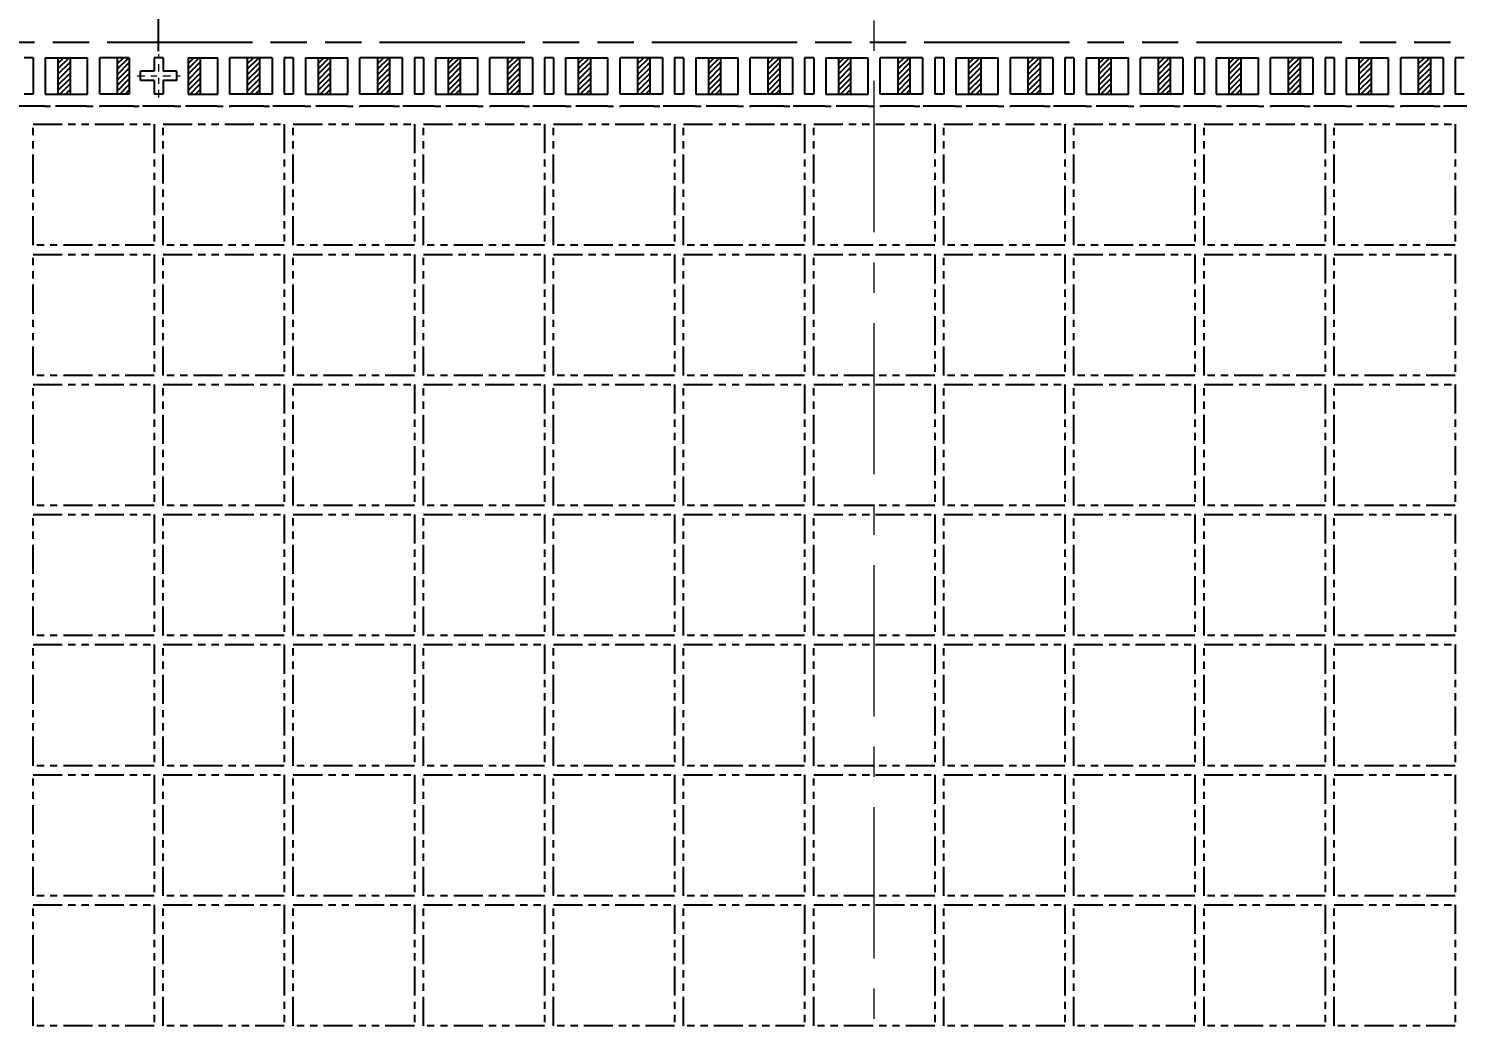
# Model space of a CAD drawing. Extents: x -338 to -53, y 67 to 196.
# Drawn here: x -216.09 to -192.48, y 163.1 to 179.66 of the extents above; entities that cross this region are included whole.
import ezdxf

# ---------------------------------------------------------------- set-up
doc = ezdxf.new("R2010")
doc.units = 0
for name, pattern in [('ACAD_ISO09W100', [45, 24, -3, 6, -3, 6, -3]), ('CENTER', [2, 1.25, -0.25, 0.25, -0.25]), ('HIDDEN', [0.375, 0.25, -0.125])]:
    doc.linetypes.add(name, pattern=pattern)
doc.layers.add('Center', color=1, linetype='CENTER', lineweight=0)
for name, color, linetype in [('dimension', 3, 'Continuous'), ('Etched Area', 4, 'Continuous'), ('Hidden', 4, 'HIDDEN'), ('Molding Line', 5, 'ACAD_ISO09W100'), ('PKG Line', 2, 'ACAD_ISO09W100')]:
    doc.layers.add(name, color=color, linetype=linetype)
doc.styles.add('SIMPLEX', font='SIMPLEX')
doc.dimstyles.new('1', dxfattribs={"dimtxt": 1, "dimasz": 1, "dimexe": 0.3, "dimexo": 0.3, "dimgap": 0.3, "dimtad": 0, "dimdec": 3, "dimzin": 1, "dimdsep": 46, "dimtxsty": 'SIMPLEX', "dimcen": 0, "dimclrd": 256, "dimclre": 256, "dimclrt": 7, "dimadec": 0, "dimazin": 1, "dimtm": 1.25, "dimtfac": 1, "dimtdec": 3, "dimtmove": 0, "dimatfit": 0, "dimfxl": 1, "dimtolj": 1, "dimtzin": 0, "dimlwd": -1, "dimlwe": -1, "dimarcsym": 1})
pattern_1 = [(45, (322.65187, 309.09846), (-0.0449012806, 0.0449012806), [])]
pattern_2 = [(45, (324.80187, 309.09846), (-0.0449012806, 0.0449012806), [])]
pattern_3 = [(45, (326.95187, 309.09846), (-0.0449012806, 0.0449012806), [])]
pattern_4 = [(45, (329.10187, 309.09846), (-0.0449012806, 0.0449012806), [])]
pattern_5 = [(45, (331.25187, 309.09846), (-0.0449012806, 0.0449012806), [])]
pattern_6 = [(45, (333.40187, 309.09846), (-0.0449012806, 0.0449012806), [])]
pattern_7 = [(45, (335.55187, 309.09846), (-0.0449012806, 0.0449012806), [])]
pattern_8 = [(45, (337.70187, 309.09846), (-0.0449012806, 0.0449012806), [])]
pattern_9 = [(45, (339.85187, 309.09846), (-0.0449012806, 0.0449012806), [])]
pattern_10 = [(45, (342.00187, 309.09846), (-0.0449012806, 0.0449012806), [])]
pattern_11 = [(45, (344.15187, 309.09846), (-0.0449012806, 0.0449012806), [])]

# ---------------------------------------------------------------- blocks, each defined once
blk = doc.blocks.new('*D14')
at = {"layer": 'Defpoints', "color": 0, "transparency": 16777216}
for p in [(2540.353, 1977.057), (2540.353, 1970.758), (2540.353, 1935.274)]:
    blk.add_point(p, dxfattribs=at)
at = {"layer": 'dimension', "transparency": 16777216}
blk.add_line((2540.353, 1971.058), (2540.353, 1977.057), dxfattribs=at)
at = {"layer": 'dimension', "color": 7, "transparency": 16777216, "insert": (2540.353, 1979.357), "char_height": 1, "attachment_point": 5, "rotation": 90, "style": 'SIMPLEX'}
blk.add_mtext('\\A1;0.000', dxfattribs=at)
blk = doc.blocks.new('*D18')
at = {"layer": 'Defpoints', "color": 0, "transparency": 16777216}
for p in [(2409.903, 1963.274), (2416.265, 1963.274), (2540.353, 1935.274)]:
    blk.add_point(p, dxfattribs=at)
at = {"layer": 'dimension', "transparency": 16777216}
blk.add_line((2415.965, 1963.274), (2409.903, 1963.274), dxfattribs=at)
at = {"layer": 'dimension', "color": 7, "transparency": 16777216, "insert": (2407.127, 1963.274), "char_height": 1, "attachment_point": 5, "style": 'SIMPLEX'}
blk.add_mtext('\\A1;28.000', dxfattribs=at)
blk = doc.blocks.new('*D19')
at = {"layer": 'Defpoints', "color": 0, "transparency": 16777216}
for p in [(2409.903, 1966.098), (2420.939, 1966.099), (2540.353, 1935.274)]:
    blk.add_point(p, dxfattribs=at)
at = {"layer": 'dimension', "transparency": 16777216}
for p, q in [((2411.903, 1966.098), (2409.903, 1966.098)), ((2413.903, 1966.099), (2411.903, 1966.098)), ((2420.639, 1966.099), (2413.903, 1966.099))]:
    blk.add_line(p, q, dxfattribs=at)
at = {"layer": 'dimension', "color": 7, "transparency": 16777216, "insert": (2407.127, 1966.098), "char_height": 1, "attachment_point": 5, "style": 'SIMPLEX'}
blk.add_mtext('\\A1;30.825', dxfattribs=at)
blk = doc.blocks.new('*D20')
at = {"layer": 'Defpoints', "color": 0, "transparency": 16777216}
for p in [(2409.903, 1967.274), (2416.715, 1967.274), (2540.353, 1935.274)]:
    blk.add_point(p, dxfattribs=at)
at = {"layer": 'dimension', "transparency": 16777216}
blk.add_line((2416.415, 1967.274), (2409.903, 1967.274), dxfattribs=at)
at = {"layer": 'dimension', "color": 7, "transparency": 16777216, "insert": (2407.127, 1967.274), "char_height": 1, "attachment_point": 5, "style": 'SIMPLEX'}
blk.add_mtext('\\A1;32.000', dxfattribs=at)
blk = doc.blocks.new('*D21')
at = {"layer": 'Defpoints', "color": 0, "transparency": 16777216}
for p in [(2409.903, 1969.965), (2416.132, 1969.119), (2540.353, 1935.274)]:
    blk.add_point(p, dxfattribs=at)
at = {"layer": 'dimension', "transparency": 16777216}
for p, q in [((2411.903, 1969.965), (2409.903, 1969.965)), ((2413.903, 1969.119), (2411.903, 1969.965)), ((2415.832, 1969.119), (2413.903, 1969.119))]:
    blk.add_line(p, q, dxfattribs=at)
at = {"layer": 'dimension', "color": 7, "transparency": 16777216, "insert": (2407.127, 1969.965), "char_height": 1, "attachment_point": 5, "style": 'SIMPLEX'}
blk.add_mtext('\\A1;33.845', dxfattribs=at)
blk = doc.blocks.new('*D22')
at = {"layer": 'Defpoints', "color": 0, "transparency": 16777216}
for p in [(2409.903, 1968.774), (2448.021, 1968.774), (2540.353, 1935.274)]:
    blk.add_point(p, dxfattribs=at)
at = {"layer": 'dimension', "transparency": 16777216}
blk.add_line((2447.721, 1968.774), (2409.903, 1968.774), dxfattribs=at)
at = {"layer": 'dimension', "color": 7, "transparency": 16777216, "insert": (2407.127, 1968.774), "char_height": 1, "attachment_point": 5, "style": 'SIMPLEX'}
blk.add_mtext('\\A1;33.500', dxfattribs=at)
blk = doc.blocks.new('*D23')
at = {"layer": 'Defpoints', "color": 0, "transparency": 16777216}
for p in [(2409.903, 1971.247), (2418.36, 1970.274), (2540.353, 1935.274)]:
    blk.add_point(p, dxfattribs=at)
at = {"layer": 'dimension', "transparency": 16777216}
for p, q in [((2411.903, 1971.247), (2409.903, 1971.247)), ((2413.903, 1970.274), (2411.903, 1971.247)), ((2418.06, 1970.274), (2413.903, 1970.274))]:
    blk.add_line(p, q, dxfattribs=at)
at = {"layer": 'dimension', "color": 7, "transparency": 16777216, "insert": (2407.127, 1971.247), "char_height": 1, "attachment_point": 5, "style": 'SIMPLEX'}
blk.add_mtext('\\A1;35.000', dxfattribs=at)
blk = doc.blocks.new('*D32')
at = {"layer": 'Defpoints', "color": 0, "transparency": 16777216}
for p in [(2665.965, 1963.274), (2673.632, 1963.274), (2540.353, 1935.274)]:
    blk.add_point(p, dxfattribs=at)
at = {"layer": 'dimension', "transparency": 16777216}
blk.add_line((2666.265, 1963.274), (2673.632, 1963.274), dxfattribs=at)
at = {"layer": 'dimension', "color": 7, "transparency": 16777216, "insert": (2676.408, 1963.274), "char_height": 1, "attachment_point": 5, "style": 'SIMPLEX'}
blk.add_mtext('\\A1;28.000', dxfattribs=at)
blk = doc.blocks.new('*D33')
at = {"layer": 'Defpoints', "color": 0, "transparency": 16777216}
for p in [(2659.788, 1966.099), (2673.632, 1966.099), (2540.353, 1935.274)]:
    blk.add_point(p, dxfattribs=at)
at = {"layer": 'dimension', "transparency": 16777216}
blk.add_line((2660.088, 1966.099), (2673.632, 1966.099), dxfattribs=at)
at = {"layer": 'dimension', "color": 7, "transparency": 16777216, "insert": (2676.408, 1966.099), "char_height": 1, "attachment_point": 5, "style": 'SIMPLEX'}
blk.add_mtext('\\A1;30.825', dxfattribs=at)
blk = doc.blocks.new('*D36')
at = {"layer": 'Defpoints', "color": 0, "transparency": 16777216}
for p in [(2509.853, 1977.057), (2509.853, 1969.638), (2540.353, 1935.274)]:
    blk.add_point(p, dxfattribs=at)
at = {"layer": 'dimension', "transparency": 16777216}
blk.add_line((2509.853, 1969.938), (2509.853, 1977.057), dxfattribs=at)
at = {"layer": 'dimension', "color": 7, "transparency": 16777216, "insert": (2509.853, 1979.833), "char_height": 1, "attachment_point": 5, "rotation": 90, "style": 'SIMPLEX'}
blk.add_mtext('\\A1;30.500', dxfattribs=at)
blk = doc.blocks.new('*D37')
at = {"layer": 'Defpoints', "color": 0, "transparency": 16777216}
for p in [(2448.853, 1977.057), (2448.853, 1969.59), (2540.353, 1935.274)]:
    blk.add_point(p, dxfattribs=at)
at = {"layer": 'dimension', "transparency": 16777216}
blk.add_line((2448.853, 1969.89), (2448.853, 1977.057), dxfattribs=at)
at = {"layer": 'dimension', "color": 7, "transparency": 16777216, "insert": (2448.853, 1979.738), "char_height": 1, "attachment_point": 5, "rotation": 90, "style": 'SIMPLEX'}
blk.add_mtext('\\A1;91.500', dxfattribs=at)
blk = doc.blocks.new('*D38')
at = {"layer": 'Defpoints', "color": 0, "transparency": 16777216}
for p in [(2421.035, 1977.057), (2421.028, 1966.201), (2540.353, 1935.274)]:
    blk.add_point(p, dxfattribs=at)
at = {"layer": 'dimension', "transparency": 16777216}
for p, q in [((2421.035, 1975.057), (2421.035, 1977.057)), ((2421.028, 1973.057), (2421.035, 1975.057)), ((2421.028, 1966.501), (2421.028, 1973.057))]:
    blk.add_line(p, q, dxfattribs=at)
at = {"layer": 'dimension', "color": 7, "transparency": 16777216, "insert": (2421.035, 1980.119), "char_height": 1, "attachment_point": 5, "rotation": 90, "style": 'SIMPLEX'}
blk.add_mtext('\\A1;119.325', dxfattribs=at)
blk = doc.blocks.new('*D39')
at = {"layer": 'Defpoints', "color": 0, "transparency": 16777216}
for p in [(2417.692, 1977.057), (2416.603, 1967.122), (2540.353, 1935.274)]:
    blk.add_point(p, dxfattribs=at)
at = {"layer": 'dimension', "transparency": 16777216}
for p, q in [((2417.692, 1975.057), (2417.692, 1977.057)), ((2416.603, 1973.057), (2417.692, 1975.057)), ((2416.603, 1967.422), (2416.603, 1973.057))]:
    blk.add_line(p, q, dxfattribs=at)
at = {"layer": 'dimension', "color": 7, "transparency": 16777216, "insert": (2417.692, 1980.214), "char_height": 1, "attachment_point": 5, "rotation": 90, "style": 'SIMPLEX'}
blk.add_mtext('\\A1;123.750', dxfattribs=at)
blk = doc.blocks.new('*D40')
at = {"layer": 'Defpoints', "color": 0, "transparency": 16777216}
for p in [(2416.103, 1977.057), (2416.103, 1968.978), (2540.353, 1935.274)]:
    blk.add_point(p, dxfattribs=at)
at = {"layer": 'dimension', "transparency": 16777216}
blk.add_line((2416.103, 1969.278), (2416.103, 1977.057), dxfattribs=at)
at = {"layer": 'dimension', "color": 7, "transparency": 16777216, "insert": (2416.103, 1980.214), "char_height": 1, "attachment_point": 5, "rotation": 90, "style": 'SIMPLEX'}
blk.add_mtext('\\A1;124.250', dxfattribs=at)
blk = doc.blocks.new('*D41')
at = {"layer": 'Defpoints', "color": 0, "transparency": 16777216}
for p in [(2570.853, 1977.057), (2570.853, 1969.644), (2540.353, 1935.274)]:
    blk.add_point(p, dxfattribs=at)
at = {"layer": 'dimension', "transparency": 16777216}
blk.add_line((2570.853, 1969.944), (2570.853, 1977.057), dxfattribs=at)
at = {"layer": 'dimension', "color": 7, "transparency": 16777216, "insert": (2570.853, 1979.833), "char_height": 1, "attachment_point": 5, "rotation": 90, "style": 'SIMPLEX'}
blk.add_mtext('\\A1;30.500', dxfattribs=at)
blk = doc.blocks.new('*D42')
at = {"layer": 'Defpoints', "color": 0, "transparency": 16777216}
for p in [(2631.853, 1977.057), (2631.853, 1969.664), (2540.353, 1935.274)]:
    blk.add_point(p, dxfattribs=at)
at = {"layer": 'dimension', "transparency": 16777216}
blk.add_line((2631.853, 1969.964), (2631.853, 1977.057), dxfattribs=at)
at = {"layer": 'dimension', "color": 7, "transparency": 16777216, "insert": (2631.853, 1979.738), "char_height": 1, "attachment_point": 5, "rotation": 90, "style": 'SIMPLEX'}
blk.add_mtext('\\A1;91.500', dxfattribs=at)
blk = doc.blocks.new('*D43')
at = {"layer": 'Defpoints', "color": 0, "transparency": 16777216}
for p in [(2659.66, 1977.057), (2659.678, 1966.224), (2540.353, 1935.274)]:
    blk.add_point(p, dxfattribs=at)
at = {"layer": 'dimension', "transparency": 16777216}
for p, q in [((2659.66, 1975.057), (2659.66, 1977.057)), ((2659.678, 1973.057), (2659.66, 1975.057)), ((2659.678, 1966.524), (2659.678, 1973.057))]:
    blk.add_line(p, q, dxfattribs=at)
at = {"layer": 'dimension', "color": 7, "transparency": 16777216, "insert": (2659.66, 1980.119), "char_height": 1, "attachment_point": 5, "rotation": 90, "style": 'SIMPLEX'}
blk.add_mtext('\\A1;119.325', dxfattribs=at)
blk = doc.blocks.new('*D62')
at = {"layer": 'Defpoints', "color": 0, "transparency": 16777216}
for p in [(2636.006, 1977.057), (2636.028, 1966.211), (2540.353, 1935.274)]:
    blk.add_point(p, dxfattribs=at)
at = {"layer": 'dimension', "transparency": 16777216}
for p, q in [((2636.006, 1975.057), (2636.006, 1977.057)), ((2636.028, 1973.057), (2636.006, 1975.057)), ((2636.028, 1966.511), (2636.028, 1973.057))]:
    blk.add_line(p, q, dxfattribs=at)
at = {"layer": 'dimension', "color": 7, "transparency": 16777216, "insert": (2636.006, 1979.833), "char_height": 1, "attachment_point": 5, "rotation": 90, "style": 'SIMPLEX'}
blk.add_mtext('\\A1;95.675', dxfattribs=at)
blk = doc.blocks.new('*D63')
at = {"layer": 'Defpoints', "color": 0, "transparency": 16777216}
for p in [(2582.278, 1977.057), (2582.278, 1966.192), (2540.353, 1935.274)]:
    blk.add_point(p, dxfattribs=at)
at = {"layer": 'dimension', "transparency": 16777216}
for p, q in [((2582.278, 1975.057), (2582.278, 1977.057)), ((2582.278, 1973.057), (2582.278, 1975.057)), ((2582.278, 1966.492), (2582.278, 1973.057))]:
    blk.add_line(p, q, dxfattribs=at)
at = {"layer": 'dimension', "color": 7, "transparency": 16777216, "insert": (2582.278, 1979.738), "char_height": 1, "attachment_point": 5, "rotation": 90, "style": 'SIMPLEX'}
blk.add_mtext('\\A1;41.925', dxfattribs=at)
blk = doc.blocks.new('*D64')
at = {"layer": 'Defpoints', "color": 0, "transparency": 16777216}
for p in [(2528.523, 1977.057), (2528.528, 1966.208), (2540.353, 1935.274)]:
    blk.add_point(p, dxfattribs=at)
at = {"layer": 'dimension', "transparency": 16777216}
for p, q in [((2528.523, 1975.057), (2528.523, 1977.057)), ((2528.528, 1973.057), (2528.523, 1975.057)), ((2528.528, 1966.508), (2528.528, 1973.057))]:
    blk.add_line(p, q, dxfattribs=at)
at = {"layer": 'dimension', "color": 7, "transparency": 16777216, "insert": (2528.523, 1979.643), "char_height": 1, "attachment_point": 5, "rotation": 90, "style": 'SIMPLEX'}
blk.add_mtext('\\A1;11.825', dxfattribs=at)
blk = doc.blocks.new('*D65')
at = {"layer": 'Defpoints', "color": 0, "transparency": 16777216}
for p in [(2474.804, 1977.057), (2474.778, 1966.213), (2540.353, 1935.274)]:
    blk.add_point(p, dxfattribs=at)
at = {"layer": 'dimension', "transparency": 16777216}
for p, q in [((2474.804, 1975.057), (2474.804, 1977.057)), ((2474.778, 1973.057), (2474.804, 1975.057)), ((2474.778, 1966.513), (2474.778, 1973.057))]:
    blk.add_line(p, q, dxfattribs=at)
at = {"layer": 'dimension', "color": 7, "transparency": 16777216, "insert": (2474.804, 1979.833), "char_height": 1, "attachment_point": 5, "rotation": 90, "style": 'SIMPLEX'}
blk.add_mtext('\\A1;65.575', dxfattribs=at)

msp = doc.modelspace()

# ---------------------------------------------------------------- hatches: boundary and pattern name
at = {"layer": 'Etched Area'}
h = msp.add_hatch(dxfattribs=at)
h.set_pattern_fill('ANSI31', color=256, scale=0.02)
h.set_pattern_definition(pattern_1)
h.paths.add_polyline_path([(-215.4055, 178.5777), (-215.6055, 178.5777), (-215.6055, 179.1777), (-215.4055, 179.1777)])
h = msp.add_hatch(dxfattribs=at)
h.set_pattern_fill('ANSI31', color=256, scale=0.02)
h.set_pattern_definition(pattern_1)
h.paths.add_polyline_path([(-214.4255, 178.5777), (-214.6255, 178.5777), (-214.6255, 179.1777), (-214.4255, 179.1777)])
h = msp.add_hatch(dxfattribs=at)
h.set_pattern_fill('ANSI31', color=256, scale=0.02)
h.set_pattern_definition(pattern_2)
h.paths.add_polyline_path([(-213.2555, 178.5777), (-213.4555, 178.5777), (-213.4555, 179.1777), (-213.2555, 179.1777)])
h = msp.add_hatch(dxfattribs=at)
h.set_pattern_fill('ANSI31', color=256, scale=0.02)
h.set_pattern_definition(pattern_2)
h.paths.add_polyline_path([(-212.2755, 178.5777), (-212.4755, 178.5777), (-212.4755, 179.1777), (-212.2755, 179.1777)])
h = msp.add_hatch(dxfattribs=at)
h.set_pattern_fill('ANSI31', color=256, scale=0.02)
h.set_pattern_definition(pattern_3)
h.paths.add_polyline_path([(-211.1055, 178.5777), (-211.3055, 178.5777), (-211.3055, 179.1777), (-211.1055, 179.1777)])
h = msp.add_hatch(dxfattribs=at)
h.set_pattern_fill('ANSI31', color=256, scale=0.02)
h.set_pattern_definition(pattern_3)
h.paths.add_polyline_path([(-210.1255, 178.5777), (-210.3255, 178.5777), (-210.3255, 179.1777), (-210.1255, 179.1777)])
h = msp.add_hatch(dxfattribs=at)
h.set_pattern_fill('ANSI31', color=256, scale=0.02)
h.set_pattern_definition(pattern_4)
h.paths.add_polyline_path([(-208.9555, 178.5777), (-209.1555, 178.5777), (-209.1555, 179.1777), (-208.9555, 179.1777)])
h = msp.add_hatch(dxfattribs=at)
h.set_pattern_fill('ANSI31', color=256, scale=0.02)
h.set_pattern_definition(pattern_4)
h.paths.add_polyline_path([(-207.9755, 178.5777), (-208.1755, 178.5777), (-208.1755, 179.1777), (-207.9755, 179.1777)])
h = msp.add_hatch(dxfattribs=at)
h.set_pattern_fill('ANSI31', color=256, scale=0.02)
h.set_pattern_definition(pattern_5)
h.paths.add_polyline_path([(-206.8055, 178.5777), (-207.0055, 178.5777), (-207.0055, 179.1777), (-206.8055, 179.1777)])
h = msp.add_hatch(dxfattribs=at)
h.set_pattern_fill('ANSI31', color=256, scale=0.02)
h.set_pattern_definition(pattern_5)
h.paths.add_polyline_path([(-205.8255, 178.5777), (-206.0255, 178.5777), (-206.0255, 179.1777), (-205.8255, 179.1777)])
h = msp.add_hatch(dxfattribs=at)
h.set_pattern_fill('ANSI31', color=256, scale=0.02)
h.set_pattern_definition(pattern_6)
h.paths.add_polyline_path([(-204.6555, 178.5777), (-204.8555, 178.5777), (-204.8555, 179.1777), (-204.6555, 179.1777)])
h = msp.add_hatch(dxfattribs=at)
h.set_pattern_fill('ANSI31', color=256, scale=0.02)
h.set_pattern_definition(pattern_6)
h.paths.add_polyline_path([(-203.6755, 178.5777), (-203.8755, 178.5777), (-203.8755, 179.1777), (-203.6755, 179.1777)])
h = msp.add_hatch(dxfattribs=at)
h.set_pattern_fill('ANSI31', color=256, scale=0.02)
h.set_pattern_definition(pattern_7)
h.paths.add_polyline_path([(-202.5055, 178.5777), (-202.7055, 178.5777), (-202.7055, 179.1777), (-202.5055, 179.1777)])
h = msp.add_hatch(dxfattribs=at)
h.set_pattern_fill('ANSI31', color=256, scale=0.02)
h.set_pattern_definition(pattern_7)
h.paths.add_polyline_path([(-201.5255, 178.5777), (-201.7255, 178.5777), (-201.7255, 179.1777), (-201.5255, 179.1777)])
h = msp.add_hatch(dxfattribs=at)
h.set_pattern_fill('ANSI31', color=256, scale=0.02)
h.set_pattern_definition(pattern_8)
h.paths.add_polyline_path([(-200.3555, 178.5777), (-200.5555, 178.5777), (-200.5555, 179.1777), (-200.3555, 179.1777)])
h = msp.add_hatch(dxfattribs=at)
h.set_pattern_fill('ANSI31', color=256, scale=0.02)
h.set_pattern_definition(pattern_8)
h.paths.add_polyline_path([(-199.3755, 178.5777), (-199.5755, 178.5777), (-199.5755, 179.1777), (-199.3755, 179.1777)])
h = msp.add_hatch(dxfattribs=at)
h.set_pattern_fill('ANSI31', color=256, scale=0.02)
h.set_pattern_definition(pattern_9)
h.paths.add_polyline_path([(-198.2055, 178.5777), (-198.4055, 178.5777), (-198.4055, 179.1777), (-198.2055, 179.1777)])
h = msp.add_hatch(dxfattribs=at)
h.set_pattern_fill('ANSI31', color=256, scale=0.02)
h.set_pattern_definition(pattern_9)
h.paths.add_polyline_path([(-197.2255, 178.5777), (-197.4255, 178.5777), (-197.4255, 179.1777), (-197.2255, 179.1777)])
h = msp.add_hatch(dxfattribs=at)
h.set_pattern_fill('ANSI31', color=256, scale=0.02)
h.set_pattern_definition(pattern_10)
h.paths.add_polyline_path([(-196.0555, 178.5777), (-196.2555, 178.5777), (-196.2555, 179.1777), (-196.0555, 179.1777)])
h = msp.add_hatch(dxfattribs=at)
h.set_pattern_fill('ANSI31', color=256, scale=0.02)
h.set_pattern_definition(pattern_10)
h.paths.add_polyline_path([(-195.0755, 178.5777), (-195.2755, 178.5777), (-195.2755, 179.1777), (-195.0755, 179.1777)])
h = msp.add_hatch(dxfattribs=at)
h.set_pattern_fill('ANSI31', color=256, scale=0.02)
h.set_pattern_definition(pattern_11)
h.paths.add_polyline_path([(-193.9055, 178.5777), (-194.1055, 178.5777), (-194.1055, 179.1777), (-193.9055, 179.1777)])
h = msp.add_hatch(dxfattribs=at)
h.set_pattern_fill('ANSI31', color=256, scale=0.02)
h.set_pattern_definition(pattern_11)
h.paths.add_polyline_path([(-192.9255, 178.5777), (-193.1255, 178.5777), (-193.1255, 179.1777), (-192.9255, 179.1777)])

# ---------------------------------------------------------------- linework, layer by layer
for p, q in [((-216.0155, 179.1777), (-216.1655, 179.1777)), ((-216.0155, 179.1777), (-216.0155, 178.5777)), ((-215.8155, 179.1777), (-215.8155, 178.5777)), ((-215.8155, 179.1777), (-215.1155, 179.1777)), ((-215.6055, 179.1777), (-215.6055, 178.5777)), ((-215.4055, 179.1777), (-215.4055, 178.5777)), ((-215.1155, 178.5777), (-215.1155, 179.1777)), ((-214.4255, 179.1777), (-214.9155, 179.1777)), ((-214.9155, 178.5777), (-214.9155, 179.1777)), ((-214.6255, 179.1777), (-214.6255, 178.5777)), ((-214.4255, 179.1777), (-214.4255, 178.5777)), ((-213.8655, 179.1777), (-214.0155, 179.1777)), ((-214.0155, 179.1777), (-214.0155, 178.9527)), ((-213.8655, 179.1777), (-213.8655, 178.9527)), ((-213.4555, 179.1777), (-213.4555, 178.5777)), ((-213.4555, 179.1777), (-212.9655, 179.1777)), ((-213.2555, 179.1777), (-213.2555, 178.5777)), ((-212.9655, 178.5777), (-212.9655, 179.1777)), ((-212.0655, 179.1777), (-212.7655, 179.1777)), ((-212.7655, 178.5777), (-212.7655, 179.1777)), ((-212.4755, 179.1777), (-212.4755, 178.5777)), ((-212.2755, 179.1777), (-212.2755, 178.5777)), ((-212.0655, 179.1777), (-212.0655, 178.5777)), ((-211.7155, 179.1777), (-211.8655, 179.1777)), ((-211.8655, 179.1777), (-211.8655, 178.5777)), ((-211.7155, 179.1777), (-211.7155, 178.5777)), ((-211.5155, 179.1777), (-211.5155, 178.5777)), ((-211.5155, 179.1777), (-210.8155, 179.1777)), ((-211.3055, 179.1777), (-211.3055, 178.5777)), ((-211.1055, 179.1777), (-211.1055, 178.5777)), ((-210.8155, 178.5777), (-210.8155, 179.1777)), ((-209.9155, 179.1777), (-210.6155, 179.1777)), ((-210.6155, 178.5777), (-210.6155, 179.1777)), ((-210.3255, 179.1777), (-210.3255, 178.5777)), ((-210.1255, 179.1777), (-210.1255, 178.5777)), ((-209.9155, 179.1777), (-209.9155, 178.5777)), ((-209.5655, 179.1777), (-209.7155, 179.1777)), ((-209.7155, 179.1777), (-209.7155, 178.5777)), ((-209.5655, 179.1777), (-209.5655, 178.5777)), ((-209.3655, 179.1777), (-209.3655, 178.5777)), ((-209.3655, 179.1777), (-208.6655, 179.1777)), ((-209.1555, 179.1777), (-209.1555, 178.5777)), ((-208.9555, 179.1777), (-208.9555, 178.5777)), ((-208.6655, 178.5777), (-208.6655, 179.1777)), ((-207.7655, 179.1777), (-208.4655, 179.1777)), ((-208.4655, 178.5777), (-208.4655, 179.1777)), ((-208.1755, 179.1777), (-208.1755, 178.5777)), ((-207.9755, 179.1777), (-207.9755, 178.5777)), ((-207.7655, 179.1777), (-207.7655, 178.5777)), ((-207.4155, 179.1777), (-207.5655, 179.1777)), ((-207.5655, 179.1777), (-207.5655, 178.5777)), ((-207.4155, 179.1777), (-207.4155, 178.5777)), ((-207.2155, 179.1777), (-207.2155, 178.5777)), ((-207.2155, 179.1777), (-206.5155, 179.1777)), ((-207.0055, 179.1777), (-207.0055, 178.5777)), ((-206.8055, 179.1777), (-206.8055, 178.5777)), ((-206.5155, 178.5777), (-206.5155, 179.1777)), ((-205.6155, 179.1777), (-206.3155, 179.1777)), ((-206.3155, 178.5777), (-206.3155, 179.1777)), ((-206.0255, 179.1777), (-206.0255, 178.5777)), ((-205.8255, 179.1777), (-205.8255, 178.5777)), ((-205.6155, 179.1777), (-205.6155, 178.5777)), ((-205.2655, 179.1777), (-205.4155, 179.1777)), ((-205.4155, 179.1777), (-205.4155, 178.5777)), ((-205.2655, 179.1777), (-205.2655, 178.5777)), ((-205.0655, 179.1777), (-205.0655, 178.5777)), ((-205.0655, 179.1777), (-204.3655, 179.1777)), ((-204.8555, 179.1777), (-204.8555, 178.5777)), ((-204.6555, 179.1777), (-204.6555, 178.5777)), ((-204.3655, 178.5777), (-204.3655, 179.1777)), ((-203.4655, 179.1777), (-204.1655, 179.1777)), ((-204.1655, 178.5777), (-204.1655, 179.1777)), ((-203.8755, 179.1777), (-203.8755, 178.5777)), ((-203.6755, 179.1777), (-203.6755, 178.5777)), ((-203.4655, 179.1777), (-203.4655, 178.5777)), ((-203.1155, 179.1777), (-203.2655, 179.1777)), ((-203.2655, 179.1777), (-203.2655, 178.5777)), ((-203.1155, 179.1777), (-203.1155, 178.5777)), ((-202.9155, 179.1777), (-202.9155, 178.5777)), ((-202.9155, 179.1777), (-202.2155, 179.1777)), ((-202.7055, 179.1777), (-202.7055, 178.5777)), ((-202.5055, 179.1777), (-202.5055, 178.5777)), ((-202.2155, 178.5777), (-202.2155, 179.1777)), ((-201.3155, 179.1777), (-202.0155, 179.1777)), ((-202.0155, 178.5777), (-202.0155, 179.1777)), ((-201.7255, 179.1777), (-201.7255, 178.5777)), ((-201.5255, 179.1777), (-201.5255, 178.5777)), ((-201.3155, 179.1777), (-201.3155, 178.5777)), ((-200.9655, 179.1777), (-201.1155, 179.1777)), ((-201.1155, 179.1777), (-201.1155, 178.5777)), ((-200.9655, 179.1777), (-200.9655, 178.5777)), ((-200.7655, 179.1777), (-200.7655, 178.5777)), ((-200.7655, 179.1777), (-200.0655, 179.1777)), ((-200.5555, 179.1777), (-200.5555, 178.5777)), ((-200.3555, 179.1777), (-200.3555, 178.5777)), ((-200.0655, 178.5777), (-200.0655, 179.1777)), ((-199.1655, 179.1777), (-199.8655, 179.1777)), ((-199.8655, 178.5777), (-199.8655, 179.1777)), ((-199.5755, 179.1777), (-199.5755, 178.5777)), ((-199.3755, 179.1777), (-199.3755, 178.5777)), ((-199.1655, 179.1777), (-199.1655, 178.5777)), ((-198.8155, 179.1777), (-198.9655, 179.1777)), ((-198.9655, 179.1777), (-198.9655, 178.5777)), ((-198.8155, 179.1777), (-198.8155, 178.5777)), ((-198.6155, 179.1777), (-198.6155, 178.5777)), ((-198.6155, 179.1777), (-197.9155, 179.1777)), ((-198.4055, 179.1777), (-198.4055, 178.5777)), ((-198.2055, 179.1777), (-198.2055, 178.5777)), ((-197.9155, 178.5777), (-197.9155, 179.1777)), ((-197.0155, 179.1777), (-197.7155, 179.1777)), ((-197.7155, 178.5777), (-197.7155, 179.1777)), ((-197.4255, 179.1777), (-197.4255, 178.5777)), ((-197.2255, 179.1777), (-197.2255, 178.5777)), ((-197.0155, 179.1777), (-197.0155, 178.5777)), ((-196.6655, 179.1777), (-196.8155, 179.1777)), ((-196.8155, 179.1777), (-196.8155, 178.5777)), ((-196.6655, 179.1777), (-196.6655, 178.5777)), ((-196.4655, 179.1777), (-196.4655, 178.5777)), ((-196.4655, 179.1777), (-195.7655, 179.1777)), ((-196.2555, 179.1777), (-196.2555, 178.5777)), ((-196.0555, 179.1777), (-196.0555, 178.5777)), ((-195.7655, 178.5777), (-195.7655, 179.1777)), ((-194.8655, 179.1777), (-195.5655, 179.1777)), ((-195.5655, 178.5777), (-195.5655, 179.1777)), ((-195.2755, 179.1777), (-195.2755, 178.5777)), ((-195.0755, 179.1777), (-195.0755, 178.5777)), ((-194.8655, 179.1777), (-194.8655, 178.5777)), ((-194.5155, 179.1777), (-194.6655, 179.1777)), ((-194.6655, 179.1777), (-194.6655, 178.5777)), ((-194.5155, 179.1777), (-194.5155, 178.5777)), ((-194.3155, 179.1777), (-194.3155, 178.5777)), ((-194.3155, 179.1777), (-193.6155, 179.1777)), ((-194.1055, 179.1777), (-194.1055, 178.5777)), ((-193.9055, 179.1777), (-193.9055, 178.5777)), ((-193.6155, 178.5777), (-193.6155, 179.1777)), ((-192.7155, 179.1777), (-193.4155, 179.1777)), ((-193.4155, 178.5777), (-193.4155, 179.1777)), ((-193.1255, 179.1777), (-193.1255, 178.5777)), ((-192.9255, 179.1777), (-192.9255, 178.5777)), ((-192.7155, 179.1777), (-192.7155, 178.5777)), ((-192.3655, 179.1777), (-192.5155, 179.1777)), ((-192.5155, 179.1777), (-192.5155, 178.5777)), ((-214.2405, 178.8027), (-214.2405, 178.9527)), ((-214.0155, 178.9527), (-214.2405, 178.9527)), ((-214.0155, 178.8027), (-214.2405, 178.8027)), ((-214.0155, 178.8027), (-214.0155, 178.5777)), ((-213.6405, 178.9527), (-213.8655, 178.9527)), ((-213.8655, 178.8027), (-213.8655, 178.5777)), ((-213.6405, 178.8027), (-213.8655, 178.8027)), ((-213.6405, 178.8027), (-213.6405, 178.9527)), ((-216.0155, 178.5777), (-216.1655, 178.5777)), ((-215.8155, 178.5777), (-215.1155, 178.5777)), ((-214.4255, 178.5777), (-214.9155, 178.5777)), ((-213.8655, 178.5777), (-214.0155, 178.5777)), ((-213.4555, 178.5777), (-212.9655, 178.5777)), ((-212.0655, 178.5777), (-212.7655, 178.5777)), ((-211.7155, 178.5777), (-211.8655, 178.5777)), ((-211.5155, 178.5777), (-210.8155, 178.5777)), ((-209.9155, 178.5777), (-210.6155, 178.5777)), ((-209.5655, 178.5777), (-209.7155, 178.5777)), ((-209.3655, 178.5777), (-208.6655, 178.5777)), ((-207.7655, 178.5777), (-208.4655, 178.5777)), ((-207.4155, 178.5777), (-207.5655, 178.5777)), ((-207.2155, 178.5777), (-206.5155, 178.5777)), ((-205.6155, 178.5777), (-206.3155, 178.5777)), ((-205.2655, 178.5777), (-205.4155, 178.5777)), ((-205.0655, 178.5777), (-204.3655, 178.5777)), ((-203.4655, 178.5777), (-204.1655, 178.5777)), ((-203.1155, 178.5777), (-203.2655, 178.5777)), ((-202.9155, 178.5777), (-202.2155, 178.5777)), ((-201.3155, 178.5777), (-202.0155, 178.5777)), ((-200.9655, 178.5777), (-201.1155, 178.5777)), ((-200.7655, 178.5777), (-200.0655, 178.5777)), ((-199.1655, 178.5777), (-199.8655, 178.5777)), ((-198.8155, 178.5777), (-198.9655, 178.5777)), ((-198.6155, 178.5777), (-197.9155, 178.5777)), ((-197.0155, 178.5777), (-197.7155, 178.5777)), ((-196.6655, 178.5777), (-196.8155, 178.5777)), ((-196.4655, 178.5777), (-195.7655, 178.5777)), ((-194.8655, 178.5777), (-195.5655, 178.5777)), ((-194.5155, 178.5777), (-194.6655, 178.5777)), ((-194.3155, 178.5777), (-193.6155, 178.5777)), ((-192.7155, 178.5777), (-193.4155, 178.5777)), ((-192.3655, 178.5777), (-192.5155, 178.5777)), ((-215.8255, 178.3777), (-216.3555, 178.3777)), ((-215.1255, 178.3777), (-215.6455, 178.3777)), ((-214.3605, 178.3777), (-214.9055, 178.3777)), ((-213.6755, 178.3777), (-214.2055, 178.3777)), ((-212.9755, 178.3777), (-213.4955, 178.3777)), ((-212.2105, 178.3777), (-212.7555, 178.3777)), ((-211.5255, 178.3777), (-212.0555, 178.3777)), ((-210.8255, 178.3777), (-211.3455, 178.3777)), ((-210.0605, 178.3777), (-210.6055, 178.3777)), ((-209.3755, 178.3777), (-209.9055, 178.3777)), ((-208.6755, 178.3777), (-209.1955, 178.3777)), ((-207.9105, 178.3777), (-208.4555, 178.3777)), ((-207.2255, 178.3777), (-207.7555, 178.3777)), ((-206.5255, 178.3777), (-207.0455, 178.3777)), ((-205.7605, 178.3777), (-206.3055, 178.3777)), ((-205.0755, 178.3777), (-205.6055, 178.3777)), ((-204.3755, 178.3777), (-204.8955, 178.3777)), ((-203.6105, 178.3777), (-204.1555, 178.3777)), ((-202.9255, 178.3777), (-203.4555, 178.3777)), ((-202.2255, 178.3777), (-202.7455, 178.3777)), ((-201.4605, 178.3777), (-202.0055, 178.3777)), ((-200.7755, 178.3777), (-201.3055, 178.3777)), ((-200.0755, 178.3777), (-200.5955, 178.3777)), ((-199.3105, 178.3777), (-199.8555, 178.3777)), ((-198.6255, 178.3777), (-199.1555, 178.3777)), ((-197.9255, 178.3777), (-198.4455, 178.3777)), ((-197.1605, 178.3777), (-197.7055, 178.3777)), ((-196.4755, 178.3777), (-197.0055, 178.3777)), ((-195.7755, 178.3777), (-196.2955, 178.3777)), ((-195.0105, 178.3777), (-195.5555, 178.3777)), ((-194.3255, 178.3777), (-194.8555, 178.3777)), ((-193.6255, 178.3777), (-194.1455, 178.3777)), ((-192.8605, 178.3777), (-193.4055, 178.3777)), ((-192.1755, 178.3777), (-192.7055, 178.3777))]:
    msp.add_line(p, q)
at = {"layer": 'Center', "ltscale": 2}
msp.add_line((-202.1155, 112.2929), (-202.1155, 183.8125), dxfattribs=at)
at = {"layer": 'Center', "ltscale": 0.1}
for p, q in [((-213.9405, 178.522), (-213.9405, 179.2335)), ((-214.2962, 178.8777), (-213.5848, 178.8777))]:
    msp.add_line(p, q, dxfattribs=at)
at = {"layer": 'Hidden', "ltscale": 0.3}
for p, q in [((-215.8255, 178.3777), (-215.6455, 178.3777)), ((-215.1255, 178.3777), (-214.9055, 178.3777)), ((-214.3605, 178.3777), (-214.2055, 178.3777)), ((-213.6755, 178.3777), (-213.4955, 178.3777)), ((-212.9755, 178.3777), (-212.7555, 178.3777)), ((-212.2105, 178.3777), (-212.0555, 178.3777)), ((-211.5255, 178.3777), (-211.3455, 178.3777)), ((-210.8255, 178.3777), (-210.6055, 178.3777)), ((-210.0605, 178.3777), (-209.9055, 178.3777)), ((-209.3755, 178.3777), (-209.1955, 178.3777)), ((-208.6755, 178.3777), (-208.4555, 178.3777)), ((-207.9105, 178.3777), (-207.7555, 178.3777)), ((-207.2255, 178.3777), (-207.0455, 178.3777)), ((-206.5255, 178.3777), (-206.3055, 178.3777)), ((-205.7605, 178.3777), (-205.6055, 178.3777)), ((-205.0755, 178.3777), (-204.8955, 178.3777)), ((-204.3755, 178.3777), (-204.1555, 178.3777)), ((-203.6105, 178.3777), (-203.4555, 178.3777)), ((-202.9255, 178.3777), (-202.7455, 178.3777)), ((-202.2255, 178.3777), (-202.0055, 178.3777)), ((-201.4605, 178.3777), (-201.3055, 178.3777)), ((-200.7755, 178.3777), (-200.5955, 178.3777)), ((-200.0755, 178.3777), (-199.8555, 178.3777)), ((-199.3105, 178.3777), (-199.1555, 178.3777)), ((-198.6255, 178.3777), (-198.4455, 178.3777)), ((-197.9255, 178.3777), (-197.7055, 178.3777)), ((-197.1605, 178.3777), (-197.0055, 178.3777)), ((-196.4755, 178.3777), (-196.2955, 178.3777)), ((-195.7755, 178.3777), (-195.5555, 178.3777)), ((-195.0105, 178.3777), (-194.8555, 178.3777)), ((-194.3255, 178.3777), (-194.1455, 178.3777)), ((-193.6255, 178.3777), (-193.4055, 178.3777)), ((-192.8605, 178.3777), (-192.7055, 178.3777))]:
    msp.add_line(p, q, dxfattribs=at)
at = {"layer": 'Molding Line', "ltscale": 0.1}
msp.add_line((-81.8905, 179.4277), (-322.3405, 179.4277), dxfattribs=at)
at = {"layer": 'PKG Line', "ltscale": 0.02}
for points in [[(-216.0155, 178.0777), (-214.0155, 178.0777), (-214.0155, 176.0777), (-216.0155, 176.0777)], [(-213.8655, 178.0777), (-211.8655, 178.0777), (-211.8655, 176.0777), (-213.8655, 176.0777)], [(-211.7155, 178.0777), (-209.7155, 178.0777), (-209.7155, 176.0777), (-211.7155, 176.0777)], [(-209.5655, 178.0777), (-207.5655, 178.0777), (-207.5655, 176.0777), (-209.5655, 176.0777)], [(-207.4155, 178.0777), (-205.4155, 178.0777), (-205.4155, 176.0777), (-207.4155, 176.0777)], [(-205.2655, 178.0777), (-203.2655, 178.0777), (-203.2655, 176.0777), (-205.2655, 176.0777)], [(-203.1155, 178.0777), (-201.1155, 178.0777), (-201.1155, 176.0777), (-203.1155, 176.0777)], [(-200.9655, 178.0777), (-198.9655, 178.0777), (-198.9655, 176.0777), (-200.9655, 176.0777)], [(-198.8155, 178.0777), (-196.8155, 178.0777), (-196.8155, 176.0777), (-198.8155, 176.0777)], [(-196.6655, 178.0777), (-194.6655, 178.0777), (-194.6655, 176.0777), (-196.6655, 176.0777)], [(-194.5155, 178.0777), (-192.5155, 178.0777), (-192.5155, 176.0777), (-194.5155, 176.0777)], [(-216.0155, 175.9277), (-214.0155, 175.9277), (-214.0155, 173.9277), (-216.0155, 173.9277)], [(-213.8655, 175.9277), (-211.8655, 175.9277), (-211.8655, 173.9277), (-213.8655, 173.9277)], [(-211.7155, 175.9277), (-209.7155, 175.9277), (-209.7155, 173.9277), (-211.7155, 173.9277)], [(-209.5655, 175.9277), (-207.5655, 175.9277), (-207.5655, 173.9277), (-209.5655, 173.9277)], [(-207.4155, 175.9277), (-205.4155, 175.9277), (-205.4155, 173.9277), (-207.4155, 173.9277)], [(-205.2655, 175.9277), (-203.2655, 175.9277), (-203.2655, 173.9277), (-205.2655, 173.9277)], [(-203.1155, 175.9277), (-201.1155, 175.9277), (-201.1155, 173.9277), (-203.1155, 173.9277)], [(-200.9655, 175.9277), (-198.9655, 175.9277), (-198.9655, 173.9277), (-200.9655, 173.9277)], [(-198.8155, 175.9277), (-196.8155, 175.9277), (-196.8155, 173.9277), (-198.8155, 173.9277)], [(-196.6655, 175.9277), (-194.6655, 175.9277), (-194.6655, 173.9277), (-196.6655, 173.9277)], [(-194.5155, 175.9277), (-192.5155, 175.9277), (-192.5155, 173.9277), (-194.5155, 173.9277)], [(-216.0155, 173.7777), (-214.0155, 173.7777), (-214.0155, 171.7777), (-216.0155, 171.7777)], [(-213.8655, 173.7777), (-211.8655, 173.7777), (-211.8655, 171.7777), (-213.8655, 171.7777)], [(-211.7155, 173.7777), (-209.7155, 173.7777), (-209.7155, 171.7777), (-211.7155, 171.7777)], [(-209.5655, 173.7777), (-207.5655, 173.7777), (-207.5655, 171.7777), (-209.5655, 171.7777)], [(-207.4155, 173.7777), (-205.4155, 173.7777), (-205.4155, 171.7777), (-207.4155, 171.7777)], [(-205.2655, 173.7777), (-203.2655, 173.7777), (-203.2655, 171.7777), (-205.2655, 171.7777)], [(-203.1155, 173.7777), (-201.1155, 173.7777), (-201.1155, 171.7777), (-203.1155, 171.7777)], [(-200.9655, 173.7777), (-198.9655, 173.7777), (-198.9655, 171.7777), (-200.9655, 171.7777)], [(-198.8155, 173.7777), (-196.8155, 173.7777), (-196.8155, 171.7777), (-198.8155, 171.7777)], [(-196.6655, 173.7777), (-194.6655, 173.7777), (-194.6655, 171.7777), (-196.6655, 171.7777)], [(-194.5155, 173.7777), (-192.5155, 173.7777), (-192.5155, 171.7777), (-194.5155, 171.7777)], [(-216.0155, 171.6277), (-214.0155, 171.6277), (-214.0155, 169.6277), (-216.0155, 169.6277)], [(-213.8655, 171.6277), (-211.8655, 171.6277), (-211.8655, 169.6277), (-213.8655, 169.6277)], [(-211.7155, 171.6277), (-209.7155, 171.6277), (-209.7155, 169.6277), (-211.7155, 169.6277)], [(-209.5655, 171.6277), (-207.5655, 171.6277), (-207.5655, 169.6277), (-209.5655, 169.6277)], [(-207.4155, 171.6277), (-205.4155, 171.6277), (-205.4155, 169.6277), (-207.4155, 169.6277)], [(-205.2655, 171.6277), (-203.2655, 171.6277), (-203.2655, 169.6277), (-205.2655, 169.6277)], [(-203.1155, 171.6277), (-201.1155, 171.6277), (-201.1155, 169.6277), (-203.1155, 169.6277)], [(-200.9655, 171.6277), (-198.9655, 171.6277), (-198.9655, 169.6277), (-200.9655, 169.6277)], [(-198.8155, 171.6277), (-196.8155, 171.6277), (-196.8155, 169.6277), (-198.8155, 169.6277)], [(-196.6655, 171.6277), (-194.6655, 171.6277), (-194.6655, 169.6277), (-196.6655, 169.6277)], [(-194.5155, 171.6277), (-192.5155, 171.6277), (-192.5155, 169.6277), (-194.5155, 169.6277)], [(-216.0155, 169.4777), (-214.0155, 169.4777), (-214.0155, 167.4777), (-216.0155, 167.4777)], [(-213.8655, 169.4777), (-211.8655, 169.4777), (-211.8655, 167.4777), (-213.8655, 167.4777)], [(-211.7155, 169.4777), (-209.7155, 169.4777), (-209.7155, 167.4777), (-211.7155, 167.4777)], [(-209.5655, 169.4777), (-207.5655, 169.4777), (-207.5655, 167.4777), (-209.5655, 167.4777)], [(-207.4155, 169.4777), (-205.4155, 169.4777), (-205.4155, 167.4777), (-207.4155, 167.4777)], [(-205.2655, 169.4777), (-203.2655, 169.4777), (-203.2655, 167.4777), (-205.2655, 167.4777)], [(-203.1155, 169.4777), (-201.1155, 169.4777), (-201.1155, 167.4777), (-203.1155, 167.4777)], [(-200.9655, 169.4777), (-198.9655, 169.4777), (-198.9655, 167.4777), (-200.9655, 167.4777)], [(-198.8155, 169.4777), (-196.8155, 169.4777), (-196.8155, 167.4777), (-198.8155, 167.4777)], [(-196.6655, 169.4777), (-194.6655, 169.4777), (-194.6655, 167.4777), (-196.6655, 167.4777)], [(-194.5155, 169.4777), (-192.5155, 169.4777), (-192.5155, 167.4777), (-194.5155, 167.4777)], [(-216.0155, 167.3277), (-214.0155, 167.3277), (-214.0155, 165.3277), (-216.0155, 165.3277)], [(-213.8655, 167.3277), (-211.8655, 167.3277), (-211.8655, 165.3277), (-213.8655, 165.3277)], [(-211.7155, 167.3277), (-209.7155, 167.3277), (-209.7155, 165.3277), (-211.7155, 165.3277)], [(-209.5655, 167.3277), (-207.5655, 167.3277), (-207.5655, 165.3277), (-209.5655, 165.3277)], [(-207.4155, 167.3277), (-205.4155, 167.3277), (-205.4155, 165.3277), (-207.4155, 165.3277)], [(-205.2655, 167.3277), (-203.2655, 167.3277), (-203.2655, 165.3277), (-205.2655, 165.3277)], [(-203.1155, 167.3277), (-201.1155, 167.3277), (-201.1155, 165.3277), (-203.1155, 165.3277)], [(-200.9655, 167.3277), (-198.9655, 167.3277), (-198.9655, 165.3277), (-200.9655, 165.3277)], [(-198.8155, 167.3277), (-196.8155, 167.3277), (-196.8155, 165.3277), (-198.8155, 165.3277)], [(-196.6655, 167.3277), (-194.6655, 167.3277), (-194.6655, 165.3277), (-196.6655, 165.3277)], [(-194.5155, 167.3277), (-192.5155, 167.3277), (-192.5155, 165.3277), (-194.5155, 165.3277)], [(-216.0155, 165.1777), (-214.0155, 165.1777), (-214.0155, 163.1777), (-216.0155, 163.1777)], [(-213.8655, 165.1777), (-211.8655, 165.1777), (-211.8655, 163.1777), (-213.8655, 163.1777)], [(-211.7155, 165.1777), (-209.7155, 165.1777), (-209.7155, 163.1777), (-211.7155, 163.1777)], [(-209.5655, 165.1777), (-207.5655, 165.1777), (-207.5655, 163.1777), (-209.5655, 163.1777)], [(-207.4155, 165.1777), (-205.4155, 165.1777), (-205.4155, 163.1777), (-207.4155, 163.1777)], [(-205.2655, 165.1777), (-203.2655, 165.1777), (-203.2655, 163.1777), (-205.2655, 163.1777)], [(-203.1155, 165.1777), (-201.1155, 165.1777), (-201.1155, 163.1777), (-203.1155, 163.1777)], [(-200.9655, 165.1777), (-198.9655, 165.1777), (-198.9655, 163.1777), (-200.9655, 163.1777)], [(-198.8155, 165.1777), (-196.8155, 165.1777), (-196.8155, 163.1777), (-198.8155, 163.1777)], [(-196.6655, 165.1777), (-194.6655, 165.1777), (-194.6655, 163.1777), (-196.6655, 163.1777)], [(-194.5155, 165.1777), (-192.5155, 165.1777), (-192.5155, 163.1777), (-194.5155, 163.1777)]]:
    msp.add_lwpolyline(points, close=True, dxfattribs=at)

# ---------------------------------------------------------------- dimensions: what is measured, and where the dimension line sits
at = {"layer": 'dimension'}
for feature_location, offset, dtype, origin, picture, middle, set_off in [((-326.3655, 181.7573), (0, 8.0784), 1, (-202.1155, 148.0527), '*D40', (-326.3655, 192.9928), (-2742.4689, -1787.2212)), ((-325.8655, 179.9008), (1.0882, 9.9348), 1, (-202.1155, 148.0527), '*D39', (-324.7773, 192.9928), (-2742.4689, -1787.2212)), ((-321.4405, 178.9793), (0.0061, 10.8563), 1, (-202.1155, 148.0527), '*D38', (-321.4344, 192.8975), (-2742.4689, -1787.2212)), ((-82.7905, 179.0031), (-0.0185, 10.8325), 1, (-202.1155, 148.0527), '*D43', (-82.809, 192.8975), (-2742.4689, -1787.2212)), ((-267.6905, 178.9916), (0.0255, 10.8441), 1, (-202.1155, 148.0527), '*D65', (-267.665, 192.6118), (-2742.4689, -1787.2212)), ((-232.6155, 182.4172), (0, 7.4184), 1, (-202.1155, 148.0527), '*D36', (-232.6155, 192.6118), (-2742.4689, -1787.2212)), ((-171.6155, 182.4233), (0, 7.4123), 1, (-202.1155, 148.0527), '*D41', (-171.6155, 192.6118), (-2742.4689, -1787.2212)), ((-106.4405, 178.9903), (-0.022, 10.8454), 1, (-202.1155, 148.0527), '*D62', (-106.4624, 192.6118), (-2742.4689, -1787.2212)), ((-293.6155, 182.3691), (0, 7.4665), 1, (-202.1155, 148.0527), '*D37', (-293.6155, 192.5166), (-2742.4689, -1787.2212)), ((-213.9405, 178.9866), (-0.0054, 10.849), 1, (-202.1155, 148.0527), '*D64', (-213.9458, 192.4213), (-2742.4689, -1787.2212)), ((-110.6155, 182.4427), (0, 7.3929), 1, (-202.1155, 148.0527), '*D42', (-110.6155, 192.5166), (-2742.4689, -1787.2212)), ((-160.1905, 178.9704), (-0.0004, 10.8652), 1, (-202.1155, 148.0527), '*D63', (-160.1909, 192.5166), (-2742.4689, -1787.2212)), ((-202.1154709328, 183.5363734979), (-0.0000000001, 6.299235977), 1, (-202.1154709328, 148.0527446837), '*D14', (-202.1154709329, 192.1356094749), (-2742.4689187713, -1787.2211951467)), ((-324.109, 183.0527), (-8.4572, 0.9729), 0, (-202.1155, 148.0527), '*D23', (-335.3424, 184.0256), (-2742.4689, -1787.2212)), ((-326.3367, 181.898), (-6.2295, 0.8454), 0, (-202.1155, 148.0527), '*D21', (-335.3424, 182.7435), (-2742.4689, -1787.2212)), ((-294.4476, 181.5527), (-38.1186, 0), 0, (-202.1155, 148.0527), '*D22', (-335.3424, 181.5527), (-2742.4689, -1787.2212)), ((-325.7539, 180.0527), (-6.8123, 0), 0, (-202.1155, 148.0527), '*D20', (-335.3424, 180.0527), (-2742.4689, -1787.2212)), ((-321.5296, 178.8777), (-11.0367, -0.0006), 0, (-202.1155, 148.0527), '*D19', (-335.3424, 178.8771), (-2742.4689, -1787.2212)), ((-82.6814, 178.8777), (13.8445, 0), 0, (-202.1155, 148.0527), '*D33', (-66.0607, 178.8777), (-2742.4689, -1787.2212)), ((-326.2043, 176.0527), (-6.3619, 0), 0, (-202.1155, 148.0527), '*D18', (-335.3424, 176.0527), (-2742.4689, -1787.2212)), ((-76.5044, 176.0527), (7.6675, 0), 0, (-202.1155, 148.0527), '*D32', (-66.0607, 176.0527), (-2742.4689, -1787.2212))]:
    dim = msp.add_ordinate_dim(feature_location=feature_location, offset=offset, dtype=dtype, origin=origin, dimstyle='1', dxfattribs=at)
    dim.commit()
    dim.dimension.update_dxf_attribs({"geometry": picture, "text_midpoint": middle, "insert": set_off})

doc.saveas('drawing.dxf')
